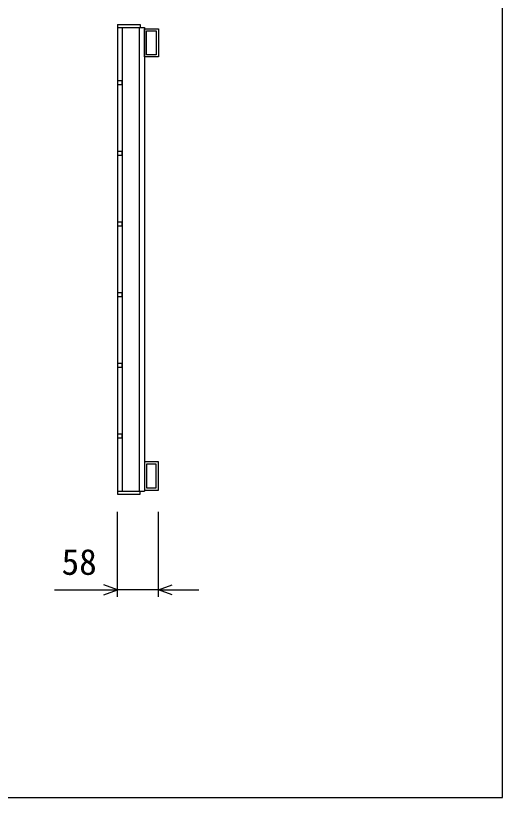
# Model space of a CAD drawing. Units: millimetres, scale not verified. Extents: x 15 to 25215, y 0 to 17820.
# Drawn here: x 21294 to 21983, y 6037 to 7143 of the extents above; entities that cross this region are included whole.
import ezdxf
from ezdxf.enums import TextEntityAlignment as Align

# ---------------------------------------------------------------- set-up
doc = ezdxf.new("R2010")
doc.units = ezdxf.units.MM
doc.header["$LTSCALE"] = 30
doc.layers.add('DIM', color=7, linetype='Continuous', lineweight=25)
doc.layers.add('HATCH', color=6, linetype='Continuous', lineweight=25)
doc.styles.add('ＭＳ ゴシック', font='')
doc.styles.get('ＭＳ ゴシック').set_extended_font_data('MS Gothic')

msp = doc.modelspace()

# ---------------------------------------------------------------- linework, layer by layer
at = {"layer": 'DIM'}
for p, q in [((21983.48, 6036.57), (21983.48, 10536.57)), ((21438.44, 6320.53), (21438.44, 6440.53)), ((21496.44, 6320.53), (21496.44, 6440.53)), ((21349.28, 6330.53), (21438.44, 6330.53)), ((21438.44, 6330.53), (21418.98, 6337.61)), ((21418.98, 6323.45), (21438.44, 6330.53)), ((21496.44, 6330.53), (21438.44, 6330.53)), ((21496.44, 6330.53), (21515.89, 6337.61)), ((21496.44, 6330.53), (21553.5, 6330.53)), ((21515.89, 6323.45), (21496.44, 6330.53)), ((15483.48, 6036.57), (21983.48, 6036.57))]:
    msp.add_line(p, q, dxfattribs=at)
at = {"layer": 'HATCH'}
for p, q in [((21438.44, 7130.53), (21438.44, 6465.53)), ((21438.44, 7130.53), (21470.44, 7130.53)), ((21438.44, 7126.03), (21476.44, 7126.03)), ((21445.44, 6470.03), (21445.44, 7126.03)), ((21469.44, 6470.03), (21469.44, 7126.03)), ((21470.44, 7130.53), (21470.44, 7126.03)), ((21476.44, 7126.03), (21476.44, 6470.03)), ((21476.44, 7124.53), (21496.44, 7124.53)), ((21476.44, 7084.53), (21476.44, 7124.53)), ((21479.64, 7121.33), (21493.24, 7121.33)), ((21479.64, 7087.73), (21479.64, 7121.33)), ((21493.24, 7121.33), (21493.24, 7087.73)), ((21496.44, 7124.53), (21496.44, 7084.53)), ((21496.44, 7084.53), (21476.44, 7084.53)), ((21493.24, 7087.73), (21479.64, 7087.73)), ((21438.44, 7051.03), (21444.44, 7051.03)), ((21444.44, 7051.03), (21444.44, 7045.03)), ((21444.44, 7045.03), (21438.44, 7045.03)), ((21438.44, 6951.03), (21444.44, 6951.03)), ((21444.44, 6951.03), (21444.44, 6945.03)), ((21444.44, 6945.03), (21438.44, 6945.03)), ((21438.44, 6851.03), (21444.44, 6851.03)), ((21444.44, 6851.03), (21444.44, 6845.03)), ((21444.44, 6845.03), (21438.44, 6845.03)), ((21438.44, 6751.03), (21444.44, 6751.03)), ((21444.44, 6751.03), (21444.44, 6745.03)), ((21444.44, 6745.03), (21438.44, 6745.03)), ((21438.44, 6651.03), (21444.44, 6651.03)), ((21444.44, 6651.03), (21444.44, 6645.03)), ((21444.44, 6645.03), (21438.44, 6645.03)), ((21438.44, 6551.03), (21444.44, 6551.03)), ((21444.44, 6551.03), (21444.44, 6545.03)), ((21444.44, 6545.03), (21438.44, 6545.03)), ((21496.44, 6511.53), (21476.44, 6511.53)), ((21476.44, 6511.53), (21476.44, 6471.53)), ((21493.24, 6508.33), (21479.64, 6508.33)), ((21479.64, 6508.33), (21479.64, 6474.73)), ((21493.24, 6474.73), (21493.24, 6508.33)), ((21496.44, 6471.53), (21496.44, 6511.53)), ((21479.64, 6474.73), (21493.24, 6474.73)), ((21438.44, 6470.03), (21476.44, 6470.03)), ((21438.44, 6465.53), (21470.44, 6465.53)), ((21470.44, 6465.53), (21470.44, 6470.03)), ((21476.44, 6471.53), (21496.44, 6471.53))]:
    msp.add_line(p, q, dxfattribs=at)

# ---------------------------------------------------------------- texts
at = {"layer": 'DIM', "style": 'ＭＳ ゴシック'}
msp.add_text('58', height=36.66, dxfattribs=at).set_placement((21359.16, 6340.53), align=Align.BOTTOM_LEFT)

doc.saveas('drawing.dxf')
